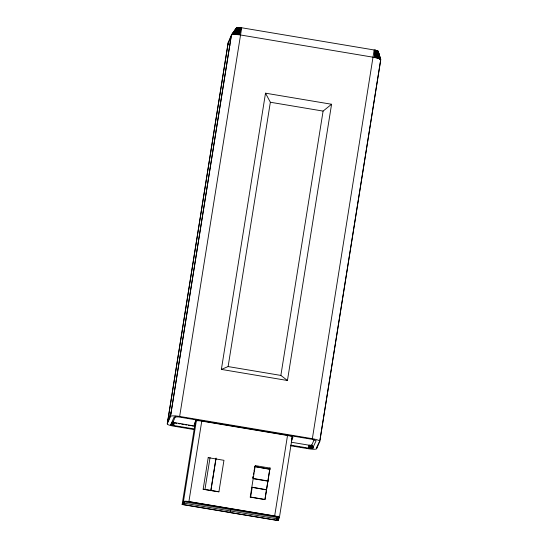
<?xml version="1.0" encoding="UTF-8"?>
<svg xmlns="http://www.w3.org/2000/svg" width="548" height="548" viewBox="0 0 548 548"><rect width="100%" height="100%" fill="white"/><g stroke="black" fill="none" stroke-linecap="round" stroke-linejoin="round"><path stroke-width="0.82" d="M290.803 445.14L309.141 448.209L312.545 448.339L316.169 440.667L311.976 439.284L178.107 416.864L174.12 417.062L170.887 424.488L171.175 424.816L172.99 422.22L175.559 416.179M228.194 42.586L231.448 34.962L236.551 27.743L240.353 27.551L375.346 50.183L378.147 51.272L380.75 59.725L319.799 441.38L316.593 448.744A7.809 1.356 9.1 0 1 308.346 448.73L290.632 445.764M378.147 51.272L380.744 59.91M309.319 445.25L309.141 448.209L309.462 445.271L291.303 442.229M380.75 59.725L378.805 58.574L374.339 57.417L374.825 50.08M374.154 49.957L312.353 438.695A8.145 1.411 9.1 0 1 319.799 441.38M241.702 27.743L179.648 416.446A8.652 1.5 9.1 0 0 170.503 416.432L167.256 423.899A6.658 1.158 9.1 0 0 173.346 426.091L194.437 429.632M167.256 423.899L228.201 42.436M228.078 43.6L167.585 422.261L170.627 415.268L231.126 36.6L228.078 43.6L229.948 45.189M170.503 416.432L231.448 34.962L236.654 27.626M230.557 510.078L230.126 512.551L182.148 504.509L195.622 420.186M182.148 504.509L183.436 501.557L196.369 420.611M230.181 512.421L183.005 504.509L183.409 501.982M183.683 504.626L184.176 501.495M183.436 501.557A5.179 0.897 9.1 0 1 188.909 501.564L201.842 420.611M221.371 369.414L265.506 93.181L331.574 104.257L287.447 380.497L221.371 369.414L228.119 366.571L280.864 375.421L287.447 380.497M218.953 491.885L203.157 489.234L208.24 457.429M204.938 489.515L210.055 457.525M228.119 366.571L270.349 102.25L265.506 93.181M210.809 490.727L215.857 459.101M210.905 490.501L216.09 458.046M230.126 512.551L230.503 510.209M292.317 436.694L279.384 517.641L278.103 520.6L230.276 512.579L230.708 510.106M252.888 477.835L253.142 476.26M253.395 474.678L253.649 473.102M253.114 476.829L252.861 478.404L268.054 480.952M253.491 474.458L253.745 472.883M253.998 471.301L254.245 469.725M254.498 468.143L254.751 466.567L269.945 469.115M250.566 497.557L252.203 487.295L266.362 489.672M280.864 375.421L323.094 111.093L331.574 104.257M264.931 499.598L270.013 467.787M279.384 517.641A5.165 0.897 9.1 0 0 274.671 515.942L287.597 434.996M276.555 520.196L276.932 517.853M276.822 518.75L277.363 517.47L184.505 501.9L183.95 503.174L276.822 518.75L277.055 517.072M230.276 512.579L277.363 520.333L278.035 516.12M277.973 518.922L278.377 516.394M278.103 520.6L278.37 518.915M291.748 439.003L292.153 436.489M313.189 446.798L312.976 448.113L311.744 445.195L314.285 439.352M316.593 448.744L316.867 447.052M319.916 440.25L380.428 61.492M308.49 448.113L308.976 445.195M174.319 422.611C171.777 421.467 170.031 426.18 173.723 425.508L174.319 422.611L194.519 426.002M231.605 34.791L234.38 34.38L239.476 34.805L241.332 27.688L238.421 27.407L234.832 34.387M173.23 425.419L173.983 422.549M172.853 425.344L173.826 422.522M172.504 425.262L173.668 422.481M241.332 27.688L238.366 34.654L240.661 27.592L237.284 34.538L240.058 27.516L236.25 34.449L239.476 27.462L235.277 34.401L238.421 27.407M235.585 29.969L236.551 27.743M168.003 419.631L171.044 412.637M194.198 424.358L195.629 421.07A5.631 0.98 9.1 0 1 201.102 421.001L288.33 435.626A5.946 1.034 9.1 0 1 292.892 437.427L291.481 440.674M183.005 504.509L184.313 501.605A4.37 0.76 9.1 0 1 188.286 501.605L275.165 516.175A4.35 0.754 9.1 0 1 278.589 517.408L277.363 520.333M203.157 489.234L218.933 491.741L223.954 460.313L208.24 457.655M254.751 466.567L269.849 469.335M252.203 487.295L266.266 489.891M316.908 447.161L318.915 442.558M172.168 425.18L173.524 422.446M235.277 34.401L238.928 27.427M234.38 34.38L238.175 27.4M171.73 425.043L173.278 422.371L171.599 425.001C176.744 416.699 166.681 430.118 172.969 422.159L170.887 424.536L172.99 422.083M171.867 425.09L173.394 422.405M171.599 425.001L173.175 422.33M233.585 34.394L237.736 27.407M232.9 34.449L237.359 27.434M171.366 424.906L172.99 422.22L171.031 424.734L172.99 422.22M232.331 34.531L237.051 27.482M231.9 34.647L236.811 27.544M311.744 445.195L309.462 445.271L309.668 448.285M239.476 34.805L374.339 57.417M270.349 102.25L323.094 111.093M179.648 416.446L312.353 438.695M174.99 423.022L176.675 423.303M178.36 423.583L180.045 423.871M181.724 424.152L183.409 424.433M185.094 424.714L186.779 424.995M188.464 425.282L190.149 425.563M191.834 425.844L193.519 426.125M173.723 425.508L193.937 428.899M253.608 478.767L267.958 481.178M250.196 497.125L264.109 499.461M188.909 501.564L274.671 515.942M377.236 58.081L375.599 50.245L378.065 58.328L376.949 50.615L379.435 58.821L377.305 50.745L375.599 50.245L376.325 57.848L375.346 50.183L375.359 57.622L375.085 50.128M311.73 445.216L312.887 448.216L311.709 445.236L312.271 448.38M378.079 51.17L380.62 59.52M377.942 51.053L380.353 59.3M379.435 58.821L377.469 50.806L380.127 59.163M377.736 50.93L379.956 59.061M309.462 445.271L310.189 448.339L309.778 445.312L310.908 448.394L310.374 445.366M376.949 50.615L378.805 58.574M376.325 50.423L378.065 58.328M311.312 445.366L312.107 448.394L311.12 445.387L311.565 448.415L310.894 445.387L311.353 448.408M310.648 445.38L311.141 448.401M173.648 422.789A2.973 0.514 9.1 0 1 172.921 422.631M255.265 465.608L250.251 496.995L264.985 499.461L270 468.095L255.265 465.608M172.969 422.124L170.887 424.577L172.969 422.159M312.75 448.285L311.675 445.271L312.75 448.285"/></g></svg>
